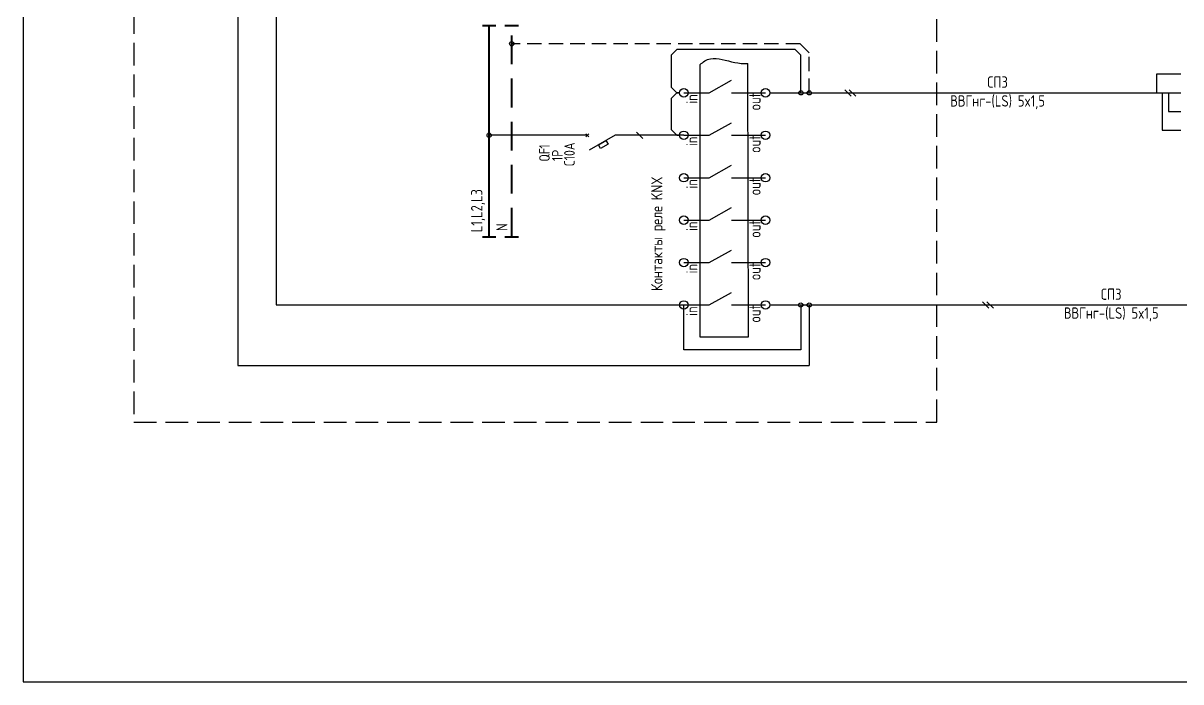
# Model space of a CAD drawing. Header units: millimetres. Extents: x -559267 to 14075, y 0 to 209897.
# Drawn here: x 0 to 255.8, y 0 to 145.5 of the extents above; entities that cross this region are included whole.
import ezdxf
from ezdxf.enums import TextEntityAlignment as Align

# ---------------------------------------------------------------- set-up
doc = ezdxf.new("R2010")
doc.units = ezdxf.units.MM
doc.linetypes.add('DASHED', pattern=[7, 5, -2, 0])
doc.linetypes.add('HIDDEN2', pattern=[4.7625, 3.175, -1.5875])
doc.layers.add('9_Протечки', color=1, linetype='Continuous')
doc.styles.add('UNC_A', font='GOST2304A_0.ttf')
doc.styles.add('Unecom', font='GOST2304A_0.ttf', dxfattribs={"height": 2.5})

# ---------------------------------------------------------------- blocks, each defined once
blk = doc.blocks.new('*U133')
for p, q in [((0, -36.27), (0, -13.11)), ((0, -42.79), (-3.51, -36.72)), ((-0.35, -36.62), (0.35, -35.91)), ((0.35, -36.62), (-0.35, -35.91)), ((0, -54.31), (0, -42.79))]:
    blk.add_line(p, q)
blk.add_lwpolyline([(-2.12, -41.12), (-3.12, -39.39), (-2.25, -38.89), (-1.25, -40.62)], close=True)
blk.add_circle((0, -13.11), 0.5)
at = {"insert": (-6.21, -24.9), "char_height": 2.5, "attachment_point": 1, "style": 'Unecom'}
blk.add_mtext_dynamic_manual_height_columns('\\pxql;QF', width=5.7065, gutter_width=12.5, heights=[4.37], dxfattribs=at)
at = {"style": 'Unecom'}
blk.add_attdef('N', (-3.15, -27.4), '', height=2.5, dxfattribs=at)
for tag, p in [('P', (-3.4, -30.43)), ('A', (-1.7, -33.28))]:
    blk.add_attdef(tag, text='', height=2.5, dxfattribs=at).set_placement(p, align=Align.RIGHT)
blk = doc.blocks.new('*U125')
at = {"linetype": 'ByBlock', "lineweight": 40}
for points in [[(0, 1.5), (0, -1.5)], [(0, 0), (46.66, 0)], [(46.66, 1.5), (46.66, -1.5)], [(0, -3.5), (0, -6.5)], [(46.66, -3.5), (46.66, -6.5)]]:
    blk.add_lwpolyline(points, dxfattribs=at)
at = {"color": 4, "linetype": 'HIDDEN2', "lineweight": 40, "ltscale": 2}
blk.add_lwpolyline([(0, -5), (46.66, -5)], dxfattribs=at)
at = {"insert": (1.24, -1.57), "char_height": 2.5, "attachment_point": 1, "style": 'UNC_A'}
blk.add_mtext_dynamic_manual_height_columns('N', width=3.8436, gutter_width=12.5, heights=[0], dxfattribs=at)
at = {"style": 'UNC_A'}
blk.add_attdef('ЛИНИЯ', (1, 1.5), '', height=2.5, dxfattribs=at)
blk = doc.blocks.new('*U214')
at = {"lineweight": 25}
for p, q in [((-0.7, -0.71), (0.7, 0.71)), ((-0.7, -1.71), (0.7, -0.29))]:
    blk.add_line(p, q, dxfattribs=at)
blk = doc.blocks.new('*U103')
at = {"lineweight": 25}
blk.add_line((-0.7, -0.71), (0.7, 0.71), dxfattribs=at)
blk = doc.blocks.new('Протечки')
at = {"lineweight": 25}
for p, q in [((127.16, -144.03), (132.04, -141.26)), ((121.52, -144.03), (127.16, -144.03)), ((132.04, -144.03), (139.58, -144.03)), ((127.16, -153.4), (132.04, -150.63)), ((121.52, -153.4), (127.16, -153.4)), ((132.04, -153.4), (139.58, -153.4)), ((127.16, -162.78), (132.04, -160.01)), ((121.52, -162.78), (127.16, -162.78)), ((132.04, -162.78), (139.58, -162.78)), ((127.16, -172.15), (132.04, -169.38)), ((121.52, -172.15), (127.16, -172.15)), ((132.04, -172.15), (139.58, -172.15)), ((127.16, -181.53), (132.04, -178.76)), ((121.52, -181.53), (127.16, -181.53)), ((132.04, -181.53), (139.58, -181.53)), ((127.16, -190.9), (132.04, -188.13)), ((121.52, -190.9), (127.16, -190.9)), ((132.04, -190.9), (139.58, -190.9))]:
    blk.add_line(p, q, dxfattribs=at)
at = {"linetype": 'DASHED', "lineweight": 25}
blk.add_lwpolyline([(177.42, 0), (0, 0), (0, -216.76), (177.42, -216.76)], close=True, dxfattribs=at)
at = {"lineweight": 25}
blk.add_lwpolyline([(125.09, -137.81), (125.09, -197.93), (135.82, -197.93), (135.67, -137.57)], dxfattribs=at)
for centre in [(83.52, -133.19), (147.39, -144.03), (149.25, -144.03), (147.37, -190.9), (149.25, -190.9)]:
    blk.add_circle(centre, 0.469)
for centre in [(121.52, -144.03), (139.58, -144.03), (121.52, -153.4), (139.58, -153.4), (121.52, -162.78), (139.58, -162.78), (121.52, -172.15), (139.58, -172.15), (121.52, -181.53), (139.58, -181.53), (121.52, -190.9), (139.58, -190.9)]:
    blk.add_circle(centre, 0.938, dxfattribs=at)
blk.add_open_spline([(125.09, -137.81), (125.81, -137.18), (128.03, -135.73), (131.91, -137.35), (134.71, -137.58), (135.67, -137.57)], degree=3, knots=[2.639061, 2.639061, 2.639061, 2.639061, 5.615846, 11.41114, 14.458335, 14.458335, 14.458335, 14.458335], dxfattribs=at)
at = {"layer": '9_Протечки', "color": 5, "ltscale": 2}
for points in [[(31.45, -121.54), (31.45, -190.9), (121.52, -190.9)], [(228.65, -144.03), (228.65, -148.17), (231.34, -148.17)], [(147.37, -190.9), (147.37, -200.82), (121.52, -200.82), (121.52, -190.9)]]:
    blk.add_lwpolyline(points, dxfattribs=at)
at = {"layer": '9_Протечки', "color": 1, "ltscale": 2}
for points in [[(23.02, -127.16), (23.02, -204.28), (149.25, -204.28)], [(149.25, -190.9), (149.25, -204.28)]]:
    blk.add_lwpolyline(points, dxfattribs=at)
at = {"layer": '9_Протечки', "color": 4, "linetype": 'HIDDEN2'}
blk.add_lwpolyline([(149.25, -144.03), (149.25, -135.19), (147.25, -133.19), (83.52, -133.19)], dxfattribs=at)
at = {"layer": '9_Протечки', "color": 18, "ltscale": 2, "true_color": 0x000000}
for points in [[(147.39, -144.03), (147.39, -135.69), (146.14, -134.44), (119.96, -134.44), (118.71, -135.69), (118.71, -142.78), (119.96, -144.03), (120.58, -144.03)], [(231.34, -139.88), (225.95, -139.88), (225.95, -144.03)], [(120.58, -144.03), (119.96, -144.03), (118.71, -145.28), (118.71, -152.15), (119.96, -153.4), (120.58, -153.4)], [(140.52, -144.03), (144.56, -144.03)], [(144.56, -144.03), (231.34, -144.03)], [(121.52, -153.4), (117.15, -153.4)], [(140.52, -190.9), (144.56, -190.9)], [(144.56, -190.9), (276.88, -190.89)]]:
    blk.add_lwpolyline(points, dxfattribs=at)
at = {"layer": '9_Протечки', "color": 116, "ltscale": 2, "true_color": 0x136734}
for points in [[(227.24, -144.03), (227.24, -152.31)], [(227.24, -152.31), (231.34, -152.31)]]:
    blk.add_lwpolyline(points, dxfattribs=at)
at = {"rotation": 90}
blk.add_blockref('*U125', (78.52, -175.82), dxfattribs=at).add_auto_attribs({'ЛИНИЯ': 'L1,L2,L3'})
for name, p in [('*U214', (157.8, -144.03)), ('*U103', (111.75, -153.4)), ('*U214', (188.22, -190.9))]:
    blk.add_blockref(name, p, dxfattribs=at)
at = {"color": 1, "xscale": 0.9375, "yscale": 0.9375, "zscale": 0.9375, "rotation": 90}
blk.add_blockref('*U133', (66.23, -153.4), dxfattribs=at).add_auto_attribs({'N': '1', 'P': '1P', 'A': 'С10А'})
at = {"lineweight": 25, "char_height": 2.5, "attachment_point": 5, "style": 'Unecom'}
for insert in [(190.86, -144.02), (215.97, -190.89)]:
    blk.add_mtext_dynamic_manual_height_columns('СПЗ\\PВВГнг-(LS) 5x1,5', width=23.7817, gutter_width=11.72, heights=[12.46], dxfattribs=dict(at, insert=insert))
at = {"lineweight": 25, "char_height": 2.5, "attachment_point": 1, "rotation": 90, "style": 'Unecom'}
for s, width, insert in [('in', 3.3871, (122.07, -146.43)), ('out', 5.3018, (135.99, -147.94)), ('out', 5.3018, (135.99, -157.31)), ('in', 3.3871, (122.07, -155.8)), ('Контакты реле KNX', 28.8271, (114.32, -187.8)), ('in', 3.3871, (122.07, -165.18)), ('out', 5.3018, (135.99, -166.69)), ('in', 3.3871, (122.07, -174.55)), ('out', 5.3018, (135.99, -176.06)), ('out', 5.3018, (135.99, -185.44)), ('in', 3.3871, (122.07, -183.93)), ('in', 3.3871, (122.07, -193.3)), ('out', 5.3018, (135.99, -194.81))]:
    blk.add_mtext_dynamic_manual_height_columns(s, width=width, gutter_width=11.72, heights=[0], dxfattribs=dict(at, insert=insert))

msp = doc.modelspace()

# ---------------------------------------------------------------- linework, layer by layer
at = {"layer": 'Defpoints', "color": 6}
msp.add_lwpolyline([(0, 287), (0, 0), (395, 0), (395, 287), (0, 287)], dxfattribs=at)

# ---------------------------------------------------------------- next in the draw order: block references
msp.add_blockref('Протечки', (24.44, 274.16))

doc.saveas('drawing.dxf')
